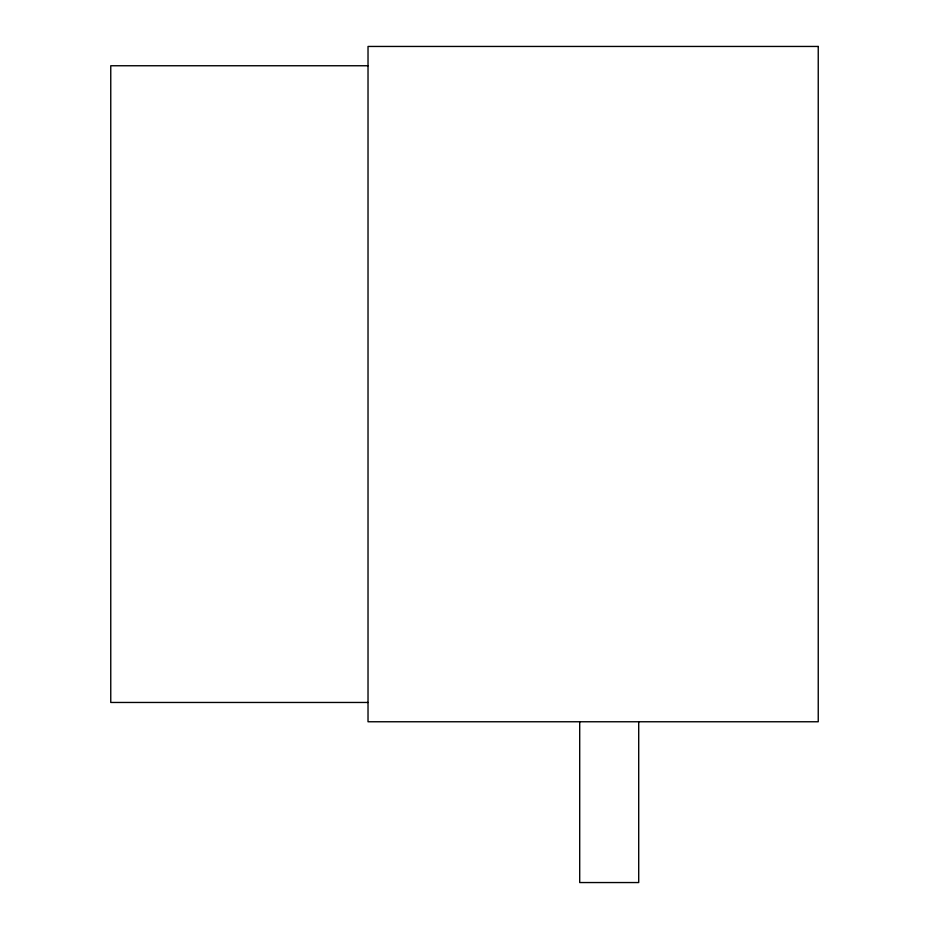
<?xml version="1.0" encoding="UTF-8"?>
<svg xmlns="http://www.w3.org/2000/svg" width="929" height="929" viewBox="0 0 929 929"><rect width="100%" height="100%" fill="white"/><g stroke="black" fill="none" stroke-linecap="round" stroke-linejoin="round"><path stroke-width="1.39" d="M368.023 65.75L110.76 65.75L110.76 702.463L368.023 702.463M638.711 721.763L638.711 882.55L579.708 882.55L579.708 721.763M818.24 46.45L368.023 46.45L368.023 721.763L818.24 721.763L818.24 46.45"/></g></svg>
